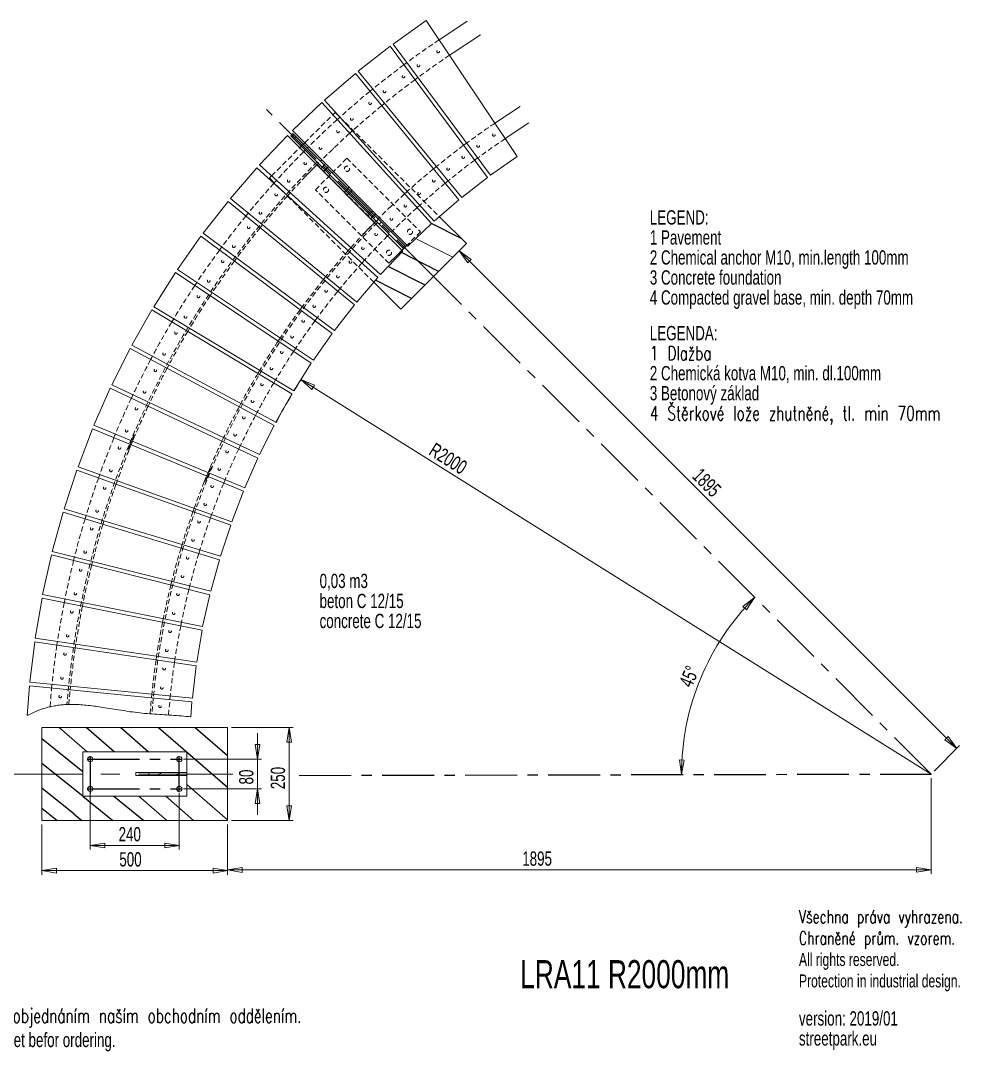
# Model space of a CAD drawing. Header units: millimetres. Extents: x -66 to 385, y 8 to 269.
# Drawn here: x 154.5 to 384.8, y 8.3 to 260.7 of the extents above; entities that cross this region are included whole.
import ezdxf

# ---------------------------------------------------------------- set-up
doc = ezdxf.new("R2010")
doc.units = ezdxf.units.MM
doc.header["$PDSIZE"] = -1
doc.linetypes.add('CENTERX2', pattern=[20.32, 12.7, -2.54, 2.54, -2.54])
doc.linetypes.add('HIDDEN', pattern=[1.905, 1.27, -0.635])
doc.layers.add('HLADINA0', color=7, linetype='Continuous', lineweight=15)
doc.layers.add('HLADINA2', color=7, linetype='Continuous')
doc.styles.add('SLDTEXTSTYLE0', font='TXT', dxfattribs={"width": 0.7})
doc.styles.add('SLDTEXTSTYLE1', font='TXT', dxfattribs={"width": 0.7, "bigfont": 'bigfont'})
doc.dimstyles.new('SLDDIMSTYLE4', dxfattribs={"dimtxt": 3.5, "dimasz": 3.556, "dimexe": 0, "dimexo": 0.0625, "dimgap": 0.875, "dimtad": 1, "dimlfac": 11, "dimrnd": 1e-09, "dimzin": 12, "dimdsep": 46, "dimtxsty": 'SLDTEXTSTYLE0', "dimblk1": 'CLOSED', "dimblk2": 'CLOSED', "dimsah": 1, "dimcen": 0.09, "dimadec": 0, "dimazin": 3, "dimtfac": 1, "dimtofl": 0, "dimtmove": 0, "dimatfit": 3, "dimldrblk": 'CLOSED', "dimfxl": 0, "dimfrac": 2, "dimtolj": 1, "dimtzin": 12, "dimarcsym": 0})
doc.dimstyles.new('SLDDIMSTYLE5', dxfattribs={"dimtxt": 3.5, "dimasz": 3.556, "dimexe": 0, "dimexo": 0.0625, "dimgap": 0.875, "dimtad": 1, "dimdec": 4, "dimlfac": 11, "dimzin": 12, "dimdsep": 46, "dimtxsty": 'SLDTEXTSTYLE0', "dimblk1": 'CLOSED', "dimblk2": 'CLOSED', "dimsah": 1, "dimcen": 0.09, "dimadec": 0, "dimazin": 3, "dimtfac": 1, "dimtdec": 0, "dimtofl": 0, "dimtmove": 0, "dimatfit": 3, "dimldrblk": 'CLOSED', "dimfxl": 0, "dimfrac": 2, "dimtolj": 1, "dimtzin": 12, "dimarcsym": 0})
doc.dimstyles.new('SLDDIMSTYLE6', dxfattribs={"dimtxt": 3.5, "dimasz": 3.556, "dimexe": 0, "dimexo": 0.0625, "dimgap": 0.875, "dimtad": 1, "dimdec": 0, "dimlfac": 11, "dimrnd": 1e-09, "dimzin": 12, "dimdsep": 46, "dimtxsty": 'SLDTEXTSTYLE0', "dimblk1": 'CLOSED', "dimblk2": 'CLOSED', "dimsah": 1, "dimcen": 0, "dimadec": 0, "dimazin": 3, "dimtfac": 1, "dimtofl": 0, "dimtmove": 0, "dimatfit": 3, "dimldrblk": 'CLOSED', "dimfxl": 0, "dimfrac": 2, "dimtolj": 1, "dimtzin": 12, "dimarcsym": 0})
doc.dimstyles.new('SLDDIMSTYLE7', dxfattribs={"dimtxt": 3.5, "dimasz": 3.556, "dimexe": 0, "dimexo": 0.0625, "dimgap": 0.875, "dimtad": 1, "dimlfac": 11, "dimrnd": 1e-09, "dimzin": 12, "dimdsep": 46, "dimtxsty": 'SLDTEXTSTYLE0', "dimblk1": 'CLOSED', "dimblk2": 'CLOSED', "dimsah": 1, "dimcen": 0.09, "dimadec": 0, "dimazin": 3, "dimtfac": 1, "dimtmove": 0, "dimatfit": 0, "dimldrblk": 'CLOSED', "dimfxl": 0, "dimfrac": 2, "dimtolj": 1, "dimtzin": 12, "dimarcsym": 0})

# ---------------------------------------------------------------- blocks, each defined once
blk = doc.blocks.new('SW_NOTE_0')
at = {"layer": 'HLADINA0', "color": 0, "char_height": 3.5, "attachment_point": 1}
for s, insert, style in [('LEGENDA:', (0, 4.51), 'SLDTEXTSTYLE0'), ('1 Dlažba', (0, -0.39), 'SLDTEXTSTYLE1'), ('2 Chemická kotva M10, min. dl.100mm', (0, -5.29), 'SLDTEXTSTYLE0'), ('3 Betonový základ', (0, -10.19), 'SLDTEXTSTYLE0'), ('4 Štěrkové lože zhutněné, tl. min 70mm', (0, -15.09), 'SLDTEXTSTYLE1')]:
    blk.add_mtext(s, dxfattribs=dict(at, insert=insert, style=style))
blk = doc.blocks.new('SW_NOTE_1')
at = {"layer": 'HLADINA0', "color": 0, "char_height": 3.5, "attachment_point": 1, "style": 'SLDTEXTSTYLE0'}
for s, insert in [('LEGEND:', (0, 4.51)), ('1 Pavement', (0, -0.39)), ('2 Chemical anchor M10, min.length 100mm', (0, -5.29)), ('3 Concrete foundation', (0, -10.19)), ('4 Compacted gravel base, min. depth 70mm', (0, -15.09))]:
    blk.add_mtext(s, dxfattribs=dict(at, insert=insert))
blk = doc.blocks.new('SW_NOTE_2')
at = {"layer": 'HLADINA0', "color": 0, "char_height": 3.5, "attachment_point": 1, "style": 'SLDTEXTSTYLE0'}
for s, insert in [('version: 2019/01', (0, 4.51)), ('streetpark.eu', (0, -0.39))]:
    blk.add_mtext(s, dxfattribs=dict(at, insert=insert))
blk = doc.blocks.new('SW_NOTE_3')
at = {"layer": 'HLADINA0', "color": 0, "char_height": 3.175, "attachment_point": 1}
for s, insert, style in [('Všechna práva vyhrazena.', (0, 4.09), 'SLDTEXTSTYLE1'), ('Chraněné prům. vzorem.', (0, -1.14), 'SLDTEXTSTYLE1'), ('All rights reserved.', (0, -6.37), 'SLDTEXTSTYLE0'), ('Protection in industrial design.', (0, -11.61), 'SLDTEXTSTYLE0')]:
    blk.add_mtext(s, dxfattribs=dict(at, insert=insert, style=style))
blk = doc.blocks.new('SW_NOTE_4')
at = {"layer": 'HLADINA0', "color": 0, "char_height": 3.5, "attachment_point": 1, "style": 'SLDTEXTSTYLE0'}
for s, insert in [('0,03 m3', (0, 4.51)), ('beton C 12/15', (0, -0.39)), ('concrete C 12/15', (0, -5.29))]:
    blk.add_mtext(s, dxfattribs=dict(at, insert=insert))
blk = doc.blocks.new('_CLOSED')
at = {"color": 0, "linetype": 'ByBlock', "lineweight": -2}
for p, q in [((-1, 0.166667), (0, 0)), ((-1, 0.166667), (-1, -0.166667)), ((0, 0), (-1, -0.166667)), ((0, 0), (-1, 0))]:
    blk.add_line(p, q, dxfattribs=at)
blk = doc.blocks.new('_D_8')
at = {"layer": 'HLADINA0'}
for p, q in [((377.43, 75.25), (377.43, 51.79)), ((205.16, 63.88), (205.16, 51.77)), ((377.43, 52.79), (205.16, 52.77))]:
    blk.add_line(p, q, dxfattribs=at)
at = {"layer": 'HLADINA0', "xscale": 3.556, "yscale": 3.556}
for p, rotation in [((205.16, 52.77), 180.0060158201329), ((377.43, 52.79), 0.006015820132886722)]:
    blk.add_blockref('_CLOSED', p, dxfattribs=dict(at, rotation=rotation))
at = {"layer": 'HLADINA0', "insert": (277.31, 57.29), "char_height": 3.5, "attachment_point": 1, "rotation": 0.006, "style": 'SLDTEXTSTYLE0'}
blk.add_mtext('1895', dxfattribs=at)
blk = doc.blocks.new('_D_9')
at = {"layer": 'HLADINA0'}
for p, q in [((383.69, 82.51), (261.87, 204.32)), ((378.14, 76.95), (384.4, 83.22))]:
    blk.add_line(p, q, dxfattribs=at)
at = {"layer": 'HLADINA0', "xscale": 3.556, "yscale": 3.556}
for p, rotation in [((261.87, 204.32), 135.0008121480237), ((383.69, 82.51), 315.0008121480237)]:
    blk.add_blockref('_CLOSED', p, dxfattribs=dict(at, rotation=rotation))
at = {"layer": 'HLADINA0', "insert": (321.17, 151.41), "char_height": 3.5, "attachment_point": 1, "rotation": 315.0008, "style": 'SLDTEXTSTYLE0'}
blk.add_mtext('1895', dxfattribs=at)
blk = doc.blocks.new('_D_10')
at = {"layer": 'HLADINA0'}
blk.add_arc((377.43, 76.25), 61.11, 135.0008, 180.1225, dxfattribs=at)
at = {"layer": 'HLADINA0', "xscale": 3.556, "yscale": 3.556}
for p, rotation in [((334.21, 119.46), 46.66587874928722), ((316.31, 76.11), 268.4574775650707)]:
    blk.add_blockref('_CLOSED', p, dxfattribs=dict(at, rotation=rotation))
at = {"layer": 'HLADINA0', "insert": (315.6, 98.55), "char_height": 3.5, "attachment_point": 1, "rotation": 66.9531, "style": 'SLDTEXTSTYLE0'}
blk.add_mtext('45°', dxfattribs=at)
blk = doc.blocks.new('_D_11')
at = {"layer": 'HLADINA0'}
blk.add_line((223.12, 172.8), (377.43, 76.25), dxfattribs=at)
blk.add_arc((377.43, 76.25), 182.02, 147.6509, 148.9432, dxfattribs=at)
at = {"layer": 'HLADINA0', "xscale": 3.556, "yscale": 3.556, "rotation": 147.9657029722712}
blk.add_blockref('_CLOSED', (223.12, 172.8), dxfattribs=at)
at = {"layer": 'HLADINA0', "insert": (256.02, 157.53), "char_height": 3.5, "attachment_point": 1, "rotation": 327.9657, "style": 'SLDTEXTSTYLE0'}
blk.add_mtext('R2000', dxfattribs=at)
blk = doc.blocks.new('_D_12')
at = {"layer": 'HLADINA0'}
for p, q in [((159.7, 63.88), (159.7, 51.59)), ((205.16, 63.88), (205.16, 51.6)), ((205.16, 52.6), (159.7, 52.59))]:
    blk.add_line(p, q, dxfattribs=at)
at = {"layer": 'HLADINA0', "xscale": 3.556, "yscale": 3.556}
for p, rotation in [((159.7, 52.59, 130.99), 180.0060158201329), ((205.16, 52.6, 130.99), 0.006015820132912167)]:
    blk.add_blockref('_CLOSED', p, dxfattribs=dict(at, rotation=rotation))
at = {"layer": 'HLADINA0', "insert": (178.66, 57.11), "char_height": 3.5, "attachment_point": 1, "rotation": 0.006, "style": 'SLDTEXTSTYLE0'}
blk.add_mtext('500', dxfattribs=at)
blk = doc.blocks.new('_D_13')
at = {"layer": 'HLADINA0'}
for p, q in [((212.5, 79.88), (212.5, 86.23)), ((194.34, 79.88), (213.5, 79.88)), ((212.5, 79.88), (212.5, 72.61)), ((194.34, 72.61), (213.5, 72.61)), ((212.5, 72.61), (212.5, 66.26))]:
    blk.add_line(p, q, dxfattribs=at)
at = {"layer": 'HLADINA0', "xscale": 3.556, "yscale": 3.556}
for p, rotation in [((212.5, 79.88, 130.99), 270.0060158201329), ((212.5, 72.61, 130.99), 90.00601582013293)]:
    blk.add_blockref('_CLOSED', p, dxfattribs=dict(at, rotation=rotation))
at = {"layer": 'HLADINA0', "insert": (207.98, 73.69), "char_height": 3.5, "attachment_point": 1, "rotation": 90.006, "style": 'SLDTEXTSTYLE0'}
blk.add_mtext('80', dxfattribs=at)
blk = doc.blocks.new('_D_14')
at = {"layer": 'HLADINA0'}
for p, q in [((206.15, 87.61), (221.24, 87.61)), ((220.24, 87.61), (220.24, 64.88)), ((206.16, 64.88), (221.24, 64.88))]:
    blk.add_line(p, q, dxfattribs=at)
at = {"layer": 'HLADINA0', "xscale": 3.556, "yscale": 3.556}
for p, rotation in [((220.24, 87.61, 130.99), 90.00601582013286), ((220.24, 64.88, 130.99), 270.0060158201328)]:
    blk.add_blockref('_CLOSED', p, dxfattribs=dict(at, rotation=rotation))
at = {"layer": 'HLADINA0', "insert": (215.73, 72.53), "char_height": 3.5, "attachment_point": 1, "rotation": 90.006, "style": 'SLDTEXTSTYLE0'}
blk.add_mtext('250', dxfattribs=at)
blk = doc.blocks.new('_D_15')
at = {"layer": 'HLADINA0'}
for p, q in [((171.52, 71.61), (171.52, 57.76)), ((193.34, 71.61), (193.34, 57.76)), ((171.52, 58.76), (193.34, 58.76))]:
    blk.add_line(p, q, dxfattribs=at)
at = {"layer": 'HLADINA0', "xscale": 3.556, "yscale": 3.556}
for p, rotation in [((171.52, 58.76, 130.99), 180.0060158201329), ((193.34, 58.76, 130.99), 0.006015820132835834)]:
    blk.add_blockref('_CLOSED', p, dxfattribs=dict(at, rotation=rotation))
at = {"layer": 'HLADINA0', "insert": (178.48, 63.27), "char_height": 3.5, "attachment_point": 1, "rotation": 0.006, "style": 'SLDTEXTSTYLE0'}
blk.add_mtext('240', dxfattribs=at)

msp = doc.modelspace()

# ---------------------------------------------------------------- hatches: boundary and pattern name
at = {"linetype": 'Continuous', "lineweight": 0}
h = msp.add_hatch(dxfattribs=at)
h.set_pattern_fill('ANSI31', style=0)
h.paths.add_polyline_path([(185.8701906, 75.881244), (195.1555824, 75.8822189), (195.155506, 76.6094917), (185.8701143, 76.6085167)], flags=0)

# ---------------------------------------------------------------- linework, layer by layer
at = {"color": 7, "linetype": 'Continuous', "lineweight": 15}
for p, q in [((245.7070434, 254.9552931), (253.8208663, 260.688595)), ((253.8208663, 260.688595), (276.0443335, 227.4298492)), ((269.5354749, 222.8273233), (245.7070434, 254.9552931)), ((257.1617963, 256.1044097), (256.9698691, 255.975925)), ((237.154308, 248.2901847), (244.9776443, 254.412685)), ((244.9776443, 254.412685), (268.8062502, 222.2844795)), ((260.440164, 252.8262259), (259.495245, 252.1965501)), ((228.92065, 241.2346691), (236.4515792, 247.713454)), ((236.4515792, 247.713454), (261.8277608, 216.7933831)), ((262.5304886, 217.3701149), (237.154308, 248.2901847)), ((251.7773639, 246.7706567), (251.0466545, 246.229815)), ((221.0403138, 233.7855124), (228.2461855, 240.6251242)), ((228.2461855, 240.6251242), (255.1089693, 210.9874541)), ((255.7836278, 211.596785), (228.92065, 241.2346691)), ((230.9317913, 237.6620982), (231.5045574, 238.2348797)), ((230.9318038, 237.6620858), (231.5045689, 238.2348682)), ((230.931844, 237.6620417), (231.504612, 238.2348251)), ((231.5045689, 238.2348682), (231.5045574, 238.2348797)), ((231.5045689, 238.2348682), (231.504612, 238.2348251)), ((231.504612, 238.2348251), (232.6798606, 237.059609)), ((270.6255725, 235.579814), (270.6068957, 235.5672983)), ((212.9633287, 225.3555877), (219.8020805, 232.5622757)), ((219.8020805, 232.5622757), (248.089556, 204.2807397)), ((220.6410434, 232.5134517), (221.1552953, 233.0277189)), ((220.6410511, 232.5134441), (220.6410434, 232.5134517)), ((220.6410511, 232.5134441), (221.155303, 233.0277112)), ((220.898185, 232.2563175), (221.4124368, 232.7705846)), ((248.0257583, 205.1295132), (220.898185, 232.2563175)), ((249.3252204, 205.5014075), (221.0403138, 233.7855124)), ((221.155303, 233.0277112), (221.1552953, 233.0277189)), ((248.5400101, 205.6437804), (221.4124368, 232.7705846)), ((273.9033713, 232.3021992), (273.1322717, 231.7879195)), ((222.8174561, 229.5475332), (223.2122407, 229.9423274)), ((222.8174686, 229.5475207), (223.2122522, 229.9423159)), ((222.8175107, 229.5474786), (223.2122953, 229.9422728)), ((223.7264925, 230.4565945), (224.0479, 230.7780115)), ((223.726504, 230.456583), (224.0479124, 230.777999)), ((223.7265471, 230.4565399), (224.0479546, 230.7779569)), ((225.0131368, 229.812802), (224.690851, 229.4922633)), ((263.691642, 230.7065885), (262.9608769, 230.1658214)), ((223.7831102, 228.5820819), (224.1766337, 228.9779617)), ((276.0443335, 227.4298492), (269.5354749, 222.8273233)), ((205.8759755, 217.1493487), (212.3538633, 224.6810514)), ((212.3538633, 224.6810514), (241.9949473, 197.8216067)), ((242.604202, 198.4963346), (212.9633287, 225.3555877)), ((226.997597, 225.36827), (227.3908056, 225.763881)), ((228.2273278, 226.598702), (227.9050229, 226.2781826)), ((256.2906209, 224.9731956), (255.5871124, 224.3974151)), ((215.4341762, 222.1640425), (215.9339028, 222.6637844)), ((215.4341877, 222.164031), (215.4341762, 222.1640425)), ((215.4341877, 222.164031), (215.9339157, 222.6637724)), ((215.4341877, 222.164031), (215.4342308, 222.1639879)), ((215.4342308, 222.1639879), (215.9339603, 222.6637327)), ((216.6095144, 220.9887379), (215.4342308, 222.1639879)), ((268.8062502, 222.2844795), (262.5304886, 217.3701149)), ((259.1742987, 221.4595259), (258.4707691, 220.8837702)), ((236.7990704, 191.776854), (205.8759755, 217.1493487)), ((199.1777627, 208.6224876), (205.2993281, 216.4465519)), ((205.2993281, 216.4465519), (236.2224229, 191.0740572)), ((252.2303113, 215.5171545), (251.5557108, 214.907759)), ((261.8277608, 216.7933831), (255.7836278, 211.596785)), ((257.0524625, 212.6876987), (263.6462843, 206.0940627)), ((255.1089693, 210.9874541), (249.3252204, 205.5014075)), ((192.9029045, 199.7785165), (198.6352398, 207.8930224)), ((198.6352398, 207.8930224), (230.7660488, 184.0684185)), ((231.3088064, 184.7977104), (199.1777627, 208.6224876)), ((244.3558537, 208.0136581), (244.7473383, 208.4078402)), ((245.5839794, 209.2425425), (245.2615558, 208.9221419)), ((263.6462843, 206.0940627), (247.5759017, 190.023228)), ((248.2828002, 204.8724785), (247.8902954, 204.4799584)), ((248.0257583, 205.1295132), (248.5400101, 205.6437804)), ((248.2828884, 204.8723905), (248.797144, 205.3866537)), ((249.1184604, 205.7081617), (248.797052, 205.3867457)), ((238.0854401, 201.3642294), (238.6944534, 202.0391757)), ((248.089556, 204.2807397), (242.604202, 198.4963346)), ((226.1642969, 177.559016), (192.9029045, 199.7785165)), ((187.0853673, 190.6276502), (192.3867607, 199.0300363)), ((192.3867607, 199.0300363), (225.6481532, 176.8105358)), ((228.633494, 197.3007962), (229.2088875, 198.0046227)), ((241.9949473, 197.8216067), (236.7990704, 191.776854)), ((232.1475114, 194.4175351), (232.7228753, 195.1213855)), ((247.5759017, 190.023228), (240.9698799, 196.6290631)), ((181.7351544, 181.1964193), (186.6192097, 189.8471729)), ((186.6192097, 189.8471729), (220.9307656, 169.286513)), ((221.396678, 170.0671397), (187.0853673, 190.6276502)), ((222.9047784, 189.8974561), (223.4451451, 190.628518)), ((236.2224229, 191.0740572), (231.3088064, 184.7977104)), ((226.5560346, 187.1900939), (227.0963744, 187.921175)), ((230.7660488, 184.0684185), (226.1642969, 177.559016)), ((176.829152, 171.5266391), (181.3066953, 180.3946272)), ((181.3066953, 180.3946272), (216.5855424, 161.542453)), ((217.0139996, 162.344247), (181.7351544, 181.1964193)), ((225.6481532, 176.8105358), (221.396678, 170.0671397)), ((212.5654649, 174.2992887), (213.0320228, 175.0795264)), ((216.4644966, 171.9628551), (216.9310412, 172.7431025)), ((172.4002405, 161.6284421), (176.4393684, 170.7053522)), ((176.4393684, 170.7053522), (212.6007456, 153.6069409)), ((212.9907879, 154.4281071), (176.829152, 171.5266391)), ((220.9307656, 169.286513), (217.0139996, 162.344247)), ((185.7155602, 166.3192293), (186.103909, 167.1412001)), ((207.9791444, 166.1415056), (208.4070959, 166.9435678)), ((211.988122, 163.9992043), (212.416062, 164.8012703)), ((209.3573349, 146.3248582), (172.4002405, 161.6284421)), ((216.5855424, 161.542453), (212.9907879, 154.4281071)), ((168.5678486, 151.4819657), (172.1281577, 160.7571576)), ((172.1281577, 160.7571576), (209.0852502, 145.4535756)), ((181.5483596, 156.8563384), (181.8961324, 157.6962791)), ((206.2310388, 138.0103233), (168.5678486, 151.4819657)), ((212.6007456, 153.6069409), (209.3573349, 146.3248582)), ((165.1603832, 141.1881804), (168.2629143, 150.6255475)), ((168.2629143, 150.6255475), (205.9263707, 137.1538074)), ((209.0852502, 145.4535756), (206.2310388, 138.0103233)), ((162.2351275, 130.7470918), (164.8965784, 140.3182043)), ((164.8965784, 140.3182043), (203.1754267, 128.7108319)), ((203.4392315, 129.580808), (165.1603832, 141.1881804)), ((200.9581155, 138.9308871), (201.2644963, 139.7867938)), ((205.9263707, 137.1538074), (203.4392315, 129.580808)), ((193.7601464, 131.565848), (194.0243919, 132.43569)), ((159.8223584, 120.1750453), (162.0130596, 129.8655407)), ((162.0130596, 129.8655407), (200.8153411, 120.1504085)), ((201.0376849, 121.0318831), (162.2351275, 130.7470918)), ((198.1100231, 130.2468279), (198.3742761, 131.1166622)), ((203.1754267, 128.7108319), (201.0376849, 121.0318831)), ((191.2795784, 122.5379279), (191.50106, 123.4196208)), ((158.0655092, 109.4714163), (159.7479079, 119.2629683)), ((159.7479079, 119.2629683), (198.9804628, 111.4634105)), ((199.0549133, 112.3754874), (159.8223584, 120.1750453)), ((200.8153411, 120.1504085), (199.0549133, 112.3754874)), ((169.6262671, 117.2991129), (169.8043759, 118.1905839)), ((193.7006083, 112.5130547), (193.878832, 113.4045027)), ((198.9804628, 111.4634105), (197.6332043, 103.606349)), ((156.7317338, 98.7106554), (157.9335167, 108.5719604)), ((157.9335167, 108.5719604), (197.5014839, 102.706851)), ((197.6332043, 103.606349), (158.0655092, 109.4714163)), ((167.8689198, 107.0992461), (168.0032686, 107.9983533)), ((187.6527654, 104.1667067), (187.7872292, 105.0658062)), ((192.1490947, 103.5002232), (192.2835814, 104.3993151)), ((197.5014839, 102.706851), (196.5395472, 94.794148)), ((196.5395472, 94.794148), (156.7317338, 98.7106554)), ((156.0987725, 90.5541903), (156.6427235, 97.805935)), ((156.6427235, 97.805935), (196.4505407, 93.8894237)), ((166.6118555, 96.8251165), (166.7021226, 97.7297143)), ((186.5157622, 94.8668628), (186.6061634, 95.7714491)), ((191.0393758, 94.4218074), (191.1298153, 95.326386)), ((196.4505407, 93.8894237), (196.1768314, 90.2548634)), ((159.7020368, 64.8784988), (159.6996459, 87.6057654)), ((159.6996613, 87.6057654), (159.6996459, 87.6057654)), ((159.7020521, 64.8784988), (159.6996613, 87.6057654)), ((159.6996613, 87.6057654), (159.6997226, 87.6057654)), ((159.6997226, 87.6057654), (205.1542634, 87.6105395)), ((159.7021134, 64.8784988), (159.6997226, 87.6057654)), ((205.1542634, 87.6105395), (205.1566543, 64.8832729)), ((169.7003421, 81.6977275), (195.1548853, 81.7004019)), ((169.7014916, 70.7886364), (169.7003421, 81.6977275)), ((195.1548853, 81.7004019), (195.1554217, 76.6094917)), ((185.8701108, 76.6085185), (182.6977942, 76.608189)), ((182.6978784, 75.8809106), (182.6977942, 76.608189)), ((185.8701874, 75.8812478), (182.6978784, 75.8809106)), ((185.8701108, 76.6085185), (195.155506, 76.609484)), ((185.8701874, 75.8812478), (185.8701108, 76.6085185)), ((185.8701874, 75.8812478), (195.1555826, 75.8822134)), ((195.1554983, 75.882221), (195.1560347, 70.7913108)), ((195.1555826, 75.8822134), (195.155506, 76.609484)), ((195.1560347, 70.7913108), (169.7014916, 70.7886364)), ((159.7020521, 64.8784988), (159.7020368, 64.8784988)), ((159.7020521, 64.8784988), (159.7021134, 64.8784988)), ((205.1566543, 64.8832729), (159.7021134, 64.8784988))]:
    msp.add_line(p, q, dxfattribs=at)
at = {"color": 7, "linetype": 'HIDDEN', "lineweight": 0}
for p, q in [((224.0479, 230.7780115), (230.9317913, 237.6620982)), ((224.0479124, 230.777999), (230.9318038, 237.6620858)), ((224.0479546, 230.7779569), (230.931844, 237.6620417)), ((232.6798606, 237.059609), (257.0524625, 212.6876987)), ((221.3318104, 231.8227043), (221.8460623, 232.3369716)), ((223.2122407, 229.9423274), (223.7264925, 230.4565945)), ((223.2122522, 229.9423159), (223.726504, 230.456583)), ((223.2122953, 229.9422728), (223.7265471, 230.4565399)), ((215.9339028, 222.6637844), (222.8174561, 229.5475332)), ((215.9339157, 222.6637724), (222.8174686, 229.5475207)), ((215.9339603, 222.6637327), (222.8175107, 229.5474786)), ((231.1191235, 229.4923253), (231.1591098, 229.45234)), ((224.1767183, 222.5497248), (227.390796, 225.7638905)), ((226.6836967, 219.2714389), (234.3974797, 226.9854404)), ((226.6836986, 219.271437), (234.3974816, 226.9854385)), ((227.3908056, 225.763881), (227.0688373, 226.0847365)), ((241.2117237, 211.3005395), (227.0693876, 225.4424745)), ((228.322904, 224.831809), (228.0014956, 224.5103929)), ((228.8371558, 225.3460761), (228.322904, 224.831809)), ((229.1585642, 225.6674921), (228.8371558, 225.3460761)), ((229.0300213, 224.1247117), (229.5442731, 224.6389789)), ((229.5442731, 224.6389789), (229.8656814, 224.9603948)), ((234.3974797, 226.9854404), (234.3974816, 226.9854385)), ((234.3974816, 226.9854385), (252.3968187, 208.986612)), ((234.8474893, 224.8641243), (234.8474874, 224.8641263)), ((224.2167392, 222.5097049), (224.1767183, 222.5497248)), ((228.7086129, 223.8032957), (229.0300213, 224.1247117)), ((233.9475465, 223.9641586), (233.9475485, 223.9641567)), ((240.9698799, 196.6290631), (216.6095144, 220.9887379)), ((229.7049672, 219.7214567), (229.7049653, 219.7214586)), ((234.6226572, 219.5607387), (234.1084054, 219.0464716)), ((234.9440656, 219.8821548), (234.6226572, 219.5607387)), ((226.6836967, 219.2714389), (226.6836986, 219.271437)), ((244.6830376, 201.2726086), (226.6836986, 219.271437)), ((228.8050246, 218.821491), (228.8050265, 218.8214891)), ((234.1084054, 219.0464716), (233.786997, 218.7250556)), ((234.4941143, 218.0179584), (234.8155226, 218.3393744)), ((234.8155226, 218.3393744), (235.3297745, 218.8536415)), ((235.3297745, 218.8536415), (235.6511808, 219.1750594)), ((245.2614597, 215.3503905), (242.0473838, 212.1362226)), ((239.473802, 213.681227), (239.9880538, 214.1954941)), ((239.8939067, 213.2611343), (239.5724984, 212.9397183)), ((240.4081585, 213.7754014), (239.8939067, 213.2611343)), ((240.2796137, 212.2326229), (240.6010221, 212.554039)), ((240.7295669, 214.0968175), (240.4081585, 213.7754014)), ((240.6010221, 212.554039), (241.1152739, 213.0683061)), ((241.1152739, 213.0683061), (241.4366822, 213.3897221)), ((241.6016293, 211.5534602), (242.1158811, 212.0677273)), ((241.533132, 211.6219554), (238.3190562, 208.4077877)), ((241.8551884, 211.3011269), (241.5331626, 211.6219248)), ((242.2881728, 210.866936), (242.8024246, 211.3812031)), ((242.2923952, 210.8627137), (242.8066509, 211.376977)), ((252.3968187, 208.986612), (244.6830337, 201.2726124)), ((252.3968187, 208.986612), (249.1184604, 205.7081617)), ((250.2754926, 209.4365578), (250.2754888, 209.4365616)), ((247.8902954, 204.4799584), (244.6830376, 201.2726086)), ((247.5758481, 190.0232816), (263.6462307, 206.0941164)), ((247.5758596, 190.0232701), (263.6462422, 206.0941049)), ((248.797052, 205.3867457), (248.2828002, 204.8724785)), ((245.1329707, 204.2938904), (245.1329669, 204.2938942)), ((244.6830337, 201.2726124), (244.6830376, 201.2726086)), ((182.2543806, 159.2503713), (182.5063574, 159.1460004)), ((180.7236971, 155.5548303), (180.9756778, 155.4504632)), ((200.3745771, 150.0445322), (200.9849669, 151.4922189)), ((200.9849669, 151.4922189), (201.2369514, 151.387848)), ((199.4542853, 147.796676), (200.0268043, 149.2045914)), ((199.4542853, 147.796676), (199.706266, 147.6923089)), ((205.1565777, 64.8832729), (205.1541868, 87.6105395)), ((205.156593, 64.8832729), (205.1542098, 87.6105472)), ((195.1548853, 81.7004019), (195.1560347, 70.7913108)), ((193.3368388, 80.5183897), (193.3368312, 80.5183973)), ((193.3369614, 79.2456621), (193.3369691, 79.2456698)), ((195.1554983, 75.882221), (195.1554217, 76.6094917)), ((171.5195457, 71.970641), (171.5195533, 71.9706486))]:
    msp.add_line(p, q, dxfattribs=at)
at = {"color": 7, "linetype": 'Continuous', "lineweight": 15, "flags": 128}
for points in [[(249.0695745, 250.4215777), (248.5684964, 250.0511969), (248.3388765, 249.8807206)], [(240.7187857, 243.9469826), (240.2793243, 243.5877765), (240.0153653, 243.3710948)], [(243.6024578, 240.4333187), (243.5130911, 240.3604391), (242.8990221, 239.85745)], [(232.6936033, 237.0719763), (232.3138439, 236.7294019), (232.0191388, 236.4624294)], [(220.898185, 232.2563175), (220.84802, 232.3064811), (220.7997842, 232.3547156), (220.7553291, 232.3991693), (220.7163638, 232.4381335), (220.6843863, 232.47011), (220.6606248, 232.493871), (220.6459919, 232.5085034), (220.6410511, 232.5134441)], [(221.4124368, 232.7705846), (221.3622727, 232.8207472), (221.314036, 232.8689827), (221.2695809, 232.9134364), (221.2306166, 232.9523997), (221.1986382, 232.9843772), (221.1748766, 233.0081381), (221.1602447, 233.0227695), (221.155303, 233.0277112)], [(235.7462095, 233.7040388), (235.5342501, 233.5130571), (235.0717278, 233.094513)], [(266.3994333, 227.0556618), (265.8217265, 226.6286338), (265.6686549, 226.514912)], [(216.5282529, 220.8984033), (216.9093298, 221.3211597), (217.1374592, 221.5731748)], [(219.896561, 217.8461908), (220.2146198, 218.1992353), (220.5057391, 218.5209877)], [(249.1776965, 218.8850987), (248.9720841, 218.6999619), (248.5031223, 218.2756758)], [(209.6578199, 212.8703957), (210.0241459, 213.319), (210.2333562, 213.5741044)], [(213.1718325, 209.9871374), (213.4193926, 210.2906072), (213.7473439, 210.6908672)], [(203.1880171, 204.5171959), (203.537472, 204.9905318), (203.7285122, 205.2481601)], [(234.7171243, 204.4164496), (234.9215782, 204.6437317), (235.3261735, 205.0913629)], [(248.2828884, 204.8723905), (248.2779494, 204.8773292), (248.2633166, 204.8919616), (248.2395569, 204.9157206), (248.2075786, 204.9476981), (248.1686113, 204.9866642), (248.1241573, 205.031117), (248.0759214, 205.0793515), (248.0257583, 205.1295132)], [(248.797144, 205.3866537), (248.7922012, 205.3915963), (248.7775685, 205.4062288), (248.7538088, 205.4299878), (248.7218303, 205.4619652), (248.6828632, 205.5009314), (248.638409, 205.5453842), (248.5901733, 205.5936187), (248.5400101, 205.6437804)], [(206.8392657, 201.8098375), (207.021591, 202.0571609), (207.3797396, 202.540819)], [(197.1341013, 195.8586852), (197.4647471, 196.3555813), (197.6382715, 196.6151656)], [(200.9137943, 193.3337499), (201.0367175, 193.5188474), (201.4179453, 194.0902418)], [(191.5106983, 186.9160263), (191.8204354, 187.4347046), (191.9773405, 187.6962105)], [(195.4097281, 184.5795947), (195.4792723, 184.6963549), (195.876355, 185.3597865)], [(217.5444522, 182.2240265), (217.8311561, 182.6552941), (218.0485131, 182.9805777)], [(221.3241471, 179.6990892), (221.5301819, 180.0093111), (221.8281889, 180.455652)], [(186.3306858, 177.7099247), (186.6179645, 178.249138), (186.7586966, 178.5119581)], [(190.3396596, 175.5676272), (190.3627273, 175.6110672), (190.7676589, 176.3696645)], [(181.6063038, 168.2622373), (181.8697235, 168.8207501), (181.9946564, 169.0842043)], [(177.3487154, 158.5953729), (177.5870137, 159.1719801), (177.6964901, 159.4353117)], [(181.2963808, 156.9606806), (181.4803269, 157.4062092), (181.6441536, 157.8006213)], [(203.7963073, 157.7699997), (204.1048222, 158.4238735), (204.1846253, 158.5919782)], [(207.9055675, 155.8269878), (208.2638272, 156.5857192), (208.2938818, 156.6489778)], [(173.5666603, 148.7284623), (173.7800325, 149.3258039), (173.8730123, 149.5843824)], [(200.0268043, 149.2045914), (200.082553, 149.3399978), (200.3745771, 150.0445322)], [(200.2787849, 149.1002473), (200.4619628, 149.5440766), (200.6265539, 149.9401919)], [(177.8465769, 147.197593), (178.1194663, 147.9605812), (178.1529271, 148.0535074)], [(204.2264503, 147.465555), (204.294096, 147.6298396), (204.5742193, 148.3054995)], [(196.6782027, 140.4617603), (196.7464307, 140.6534863), (196.9845758, 141.317667)], [(170.2708227, 138.6885619), (170.4578436, 139.3056569), (170.5350221, 139.5584192)], [(174.6207031, 137.3695456), (174.7558489, 137.8161796), (174.8848987, 138.2393915)], [(167.469065, 128.4994962), (167.6283494, 129.1353925), (167.69047, 129.3812044)], [(171.8784184, 127.3954978), (171.9082009, 127.5150377), (172.099835, 128.2772098)], [(195.688928, 121.4339333), (195.8481588, 122.0695768), (195.9104288, 122.3156224)], [(165.1680578, 118.1854152), (165.2982915, 118.8392201), (165.346155, 119.0768977)], [(189.2424028, 113.3993685), (189.2971554, 113.6756296), (189.4205958, 114.2908165)], [(163.3725905, 107.7657295), (163.4732142, 108.44165), (163.5069164, 108.6648444)], [(162.0882419, 97.2701719), (162.1574624, 97.9674417), (162.178486, 98.1747773)]]:
    msp.add_lwpolyline(points, dxfattribs=at)
at = {"color": 7, "linetype": 'HIDDEN', "lineweight": 0, "flags": 128}
for points in [[(248.5031223, 218.2756758), (247.1278141, 217.0150224), (245.3056416, 215.3062096)], [(238.3632728, 208.3635726), (239.7734784, 209.832232), (241.5331626, 211.6219248)], [(235.3261735, 205.0913629), (236.63014, 206.5150187), (238.3632728, 208.3635726)], [(181.8961324, 157.6962791), (182.4319855, 158.970909), (182.5063574, 159.1460004)], [(180.9756778, 155.4504632), (181.426287, 156.5590652), (181.5483596, 156.8563384)], [(161.6916056, 92.7093733), (161.908501, 95.3398271), (162.0882419, 97.2701719)], [(166.2952522, 93.272869), (166.5268568, 95.9349597), (166.6118555, 96.8251165)], [(186.1767866, 90.9836284), (186.3893063, 93.5213055), (186.5157622, 94.8668628)], [(190.7126228, 90.683857), (190.9174258, 93.124604), (191.0393758, 94.4218074)]]:
    msp.add_lwpolyline(points, dxfattribs=at)
at = {"color": 7, "linetype": 'HIDDEN', "lineweight": 0}
for centre, radius in [((256.7262286, 253.1254786), 0.3181818), ((251.8943827, 249.706271), 0.3181818), ((248.2448449, 246.9957176), 0.3181818), ((243.583639, 243.3475189), 0.3181818), ((240.069996, 240.4638632), 0.3181818), ((235.5826497, 236.6038222), 0.3181818), ((232.2101683, 233.5562703), 0.3181818), ((270.367092, 232.7124422), 0.3181818), ((227.9162363, 229.4810456), 0.3181818), ((266.5170593, 229.9904582), 0.3181818), ((262.8680459, 227.2791976), 0.3181818), ((224.1879416, 225.752578), 0.3181818), ((234.3975169, 224.4141423), 0.6363636), ((234.3975183, 224.4141409), 0.6363636), ((259.1561446, 224.3729144), 0.3181818), ((220.1128387, 221.4585305), 0.3181818), ((229.2549951, 219.2714746), 0.6363636), ((229.2549964, 219.2714733), 0.6363636), ((255.6425016, 221.4892587), 0.3181818), ((217.0653823, 218.0859627), 0.3181818), ((252.0679929, 218.415567), 0.3181818), ((248.6949203, 215.3686673), 0.3181818), ((213.2054685, 213.598507), 0.3181818), ((245.2742263, 212.1235477), 0.3181818), ((210.3219125, 210.0847822), 0.3181818), ((249.8255199, 208.9865767), 0.6363636), ((249.8255213, 208.9865753), 0.6363636), ((241.5459315, 208.3950801), 0.3181818), ((206.6738459, 205.4234729), 0.3181818), ((238.3009089, 204.9742941), 0.3181818), ((244.682998, 203.843909), 0.6363636), ((244.6829994, 203.8439076), 0.6363636), ((203.9633959, 201.7738583), 0.3181818), ((235.2541049, 201.6011351), 0.3181818), ((200.5443253, 196.9419155), 0.3181818), ((232.1805145, 198.0265393), 0.3181818), ((229.2969584, 194.5128146), 0.3181818), ((198.0190596, 193.1624724), 0.3181818), ((226.3907804, 190.8008309), 0.3181818), ((194.8599858, 188.1559206), 0.3181818), ((223.6796233, 187.1517406), 0.3181818), ((192.5290408, 184.2536266), 0.3181818), ((220.9577484, 183.3016308), 0.3181818), ((189.6187533, 179.0993642), 0.3181818), ((218.4298006, 179.5248698), 0.3181818), ((187.4760977, 175.0906008), 0.3181818), ((215.9144924, 175.5367407), 0.3181818), ((213.5843025, 171.6339941), 0.3181818), ((184.8075041, 169.8071548), 0.3181818), ((211.2671393, 167.5284554), 0.3181818), ((182.8579852, 165.7009912), 0.3181818), ((209.1244837, 163.519692), 0.3181818), ((180.4504303, 160.2927579), 0.3181818), ((206.9983192, 159.3120658), 0.3181818), ((178.7110197, 156.0932809), 0.3181818), ((205.0480045, 155.2062786), 0.3181818), ((176.5893763, 150.5666239), 0.3181818), ((203.1295488, 150.8991361), 0.3181818), ((175.0645196, 146.2845665), 0.3181818), ((201.3901382, 146.699659), 0.3181818), ((199.7012063, 142.2974484), 0.3181818), ((173.2156992, 140.6615729), 0.3181818), ((171.896285, 136.3118254), 0.3181818), ((198.1771785, 138.0150945), 0.3181818), ((196.7054898, 133.5363864), 0.3181818), ((170.3097168, 130.6092825), 0.3181818), ((195.3860757, 129.1866389), 0.3181818), ((169.1987302, 126.2016855), 0.3181818), ((194.121632, 124.645067), 0.3181818), ((167.8925297, 120.4276792), 0.3181818), ((193.0097914, 120.2376838), 0.3181818), ((167.0058187, 115.9695518), 0.3181818), ((191.9684801, 115.6390297), 0.3181818), ((191.0817691, 111.1809022), 0.3181818), ((166.0031395, 110.1351759), 0.3181818), ((190.2841183, 106.5337846), 0.3181818), ((165.3429704, 105.6379122), 0.3181818), ((189.62482, 102.0363919), 0.3181818), ((164.6266662, 99.7622759), 0.3181818), ((189.055162, 97.3566287), 0.3181818), ((164.1811978, 95.2387027), 0.3181818), ((188.6096937, 92.8330555), 0.3181818)]:
    msp.add_circle(centre, radius, dxfattribs=at)
at = {"color": 7, "linetype": 'Continuous', "lineweight": 15}
for centre in [(171.5187188, 79.8797372), (193.3369005, 79.882028), (171.5194824, 72.60701), (193.3376641, 72.6093008)]:
    msp.add_circle(centre, 0.6363636, dxfattribs=at)
at = {"color": 7, "linetype": 'HIDDEN', "lineweight": 0}
for centre, radius, start, end in [((377.4278563, 76.2453028), 216.3636364, 123.830548704, 126.388160994), ((377.4278563, 76.2453028), 216.3636364, 126.628899851, 129.186644055), ((377.4278563, 76.2453028), 211.8181818, 123.83225979, 126.384402374), ((377.4278563, 76.2453028), 211.8181818, 126.630307313, 129.182584639), ((377.4278563, 76.2453028), 216.3636364, 129.427382975, 131.985292848), ((377.4278563, 76.2453028), 211.8181818, 129.428489646, 131.980936191), ((377.4278563, 76.2453028), 216.3636364, 132.226031845, 134.78414074), ((377.4278563, 76.2453028), 191.8181818, 123.840751968, 126.365748203), ((377.4278563, 76.2453028), 211.8181818, 132.22684128, 134.779491116), ((377.4278563, 76.2453028), 191.8181818, 126.637292594, 129.162437606), ((377.4278563, 76.2453028), 187.2727273, 123.842934975, 126.360952942), ((377.4279228, 76.2453023), 216.3636364, 135.244930792, 137.802872926), ((377.4278563, 76.2453028), 211.8181818, 133.672801913, 133.746592042), ((377.4279228, 76.2453023), 212.2727273, 135.099180362, 175.403361129), ((377.4279228, 76.2453023), 211.8181818, 135.250057753, 137.802537241), ((377.4278563, 76.2453028), 187.2727273, 126.639088237, 129.157258588), ((377.4279228, 76.2453023), 211.8181818, 136.255032254, 136.328822383), ((377.4278563, 76.2453028), 191.8181818, 129.433982088, 131.959313944), ((377.4279228, 76.2453023), 216.3636364, 138.043612074, 140.601302026), ((377.4278563, 76.2453028), 187.2727273, 129.43539398, 131.953755705), ((377.4279228, 76.2453023), 211.8181818, 138.048442492, 140.600664391), ((377.4278563, 76.2453028), 187.2727273, 132.231891216, 134.750482845), ((377.4279228, 76.2453023), 216.3636364, 140.842041074, 143.399512727), ((377.4279228, 76.2453023), 191.3636364, 135.109436775, 175.593211642), ((377.4279228, 76.2453023), 211.8181818, 140.846569534, 143.398568455), ((377.4279228, 76.2453023), 187.2727273, 135.282044065, 137.800442962), ((377.4279228, 76.2453023), 216.3636364, 143.640251687, 146.197539453), ((377.4279228, 76.2453023), 191.8181818, 138.072416038, 140.597499786), ((377.4279228, 76.2453023), 211.8181818, 143.644473504, 146.196284595), ((377.4279228, 76.2453023), 187.2727273, 138.078578707, 140.59668629), ((377.4279228, 76.2453023), 191.8181818, 140.869044452, 143.393881998), ((377.4279228, 76.2453023), 216.3636364, 146.43827834, 148.99524268), ((377.4279228, 76.2453023), 187.2727273, 140.87482188, 143.392677294), ((377.4279228, 76.2453023), 211.8181818, 146.442189566, 148.993670294), ((377.4279228, 76.2453023), 191.8181818, 143.665426538, 146.190056692), ((377.4279228, 76.2453023), 216.3636364, 149.235981508, 151.792832443), ((377.4279228, 76.2453023), 187.2727273, 143.670812748, 146.188455741), ((377.4279228, 76.2453023), 211.8181818, 149.239575203, 151.790940095), ((377.4279228, 76.2453023), 191.8181818, 146.461601126, 148.98586649), ((377.4279228, 76.2453023), 187.2727273, 146.466591083, 148.983860437), ((377.4279228, 76.2453023), 216.3636364, 152.033571228, 154.590344662), ((377.4279228, 76.2453023), 211.8181818, 152.036844957, 154.588130686), ((377.4279228, 76.2453023), 191.8181818, 149.25741084, 151.781548304), ((377.4279228, 76.2453023), 187.2727273, 149.261995687, 151.779134041), ((377.4279228, 76.2453023), 216.3636364, 154.831083419, 157.387815441), ((377.4279228, 76.2453023), 211.8181818, 154.834035519, 156.959811594), ((377.4279228, 76.2453023), 191.8181818, 152.053092591, 154.577142648), ((377.4279228, 76.2453023), 187.2727273, 152.057269225, 154.574318053), ((377.4279228, 76.2453023), 212.0909091, 156.960507287, 157.385434204), ((377.4279228, 76.2453023), 216.3636364, 157.628554188, 160.186345926), ((377.4279228, 76.2453023), 212.0909091, 157.631022817, 158.041112371), ((377.4279228, 76.2453023), 191.8181818, 154.848686897, 156.903402006), ((377.4279228, 76.2453023), 211.8181818, 158.041808058, 160.183509657), ((377.4279228, 76.2453023), 187.2727273, 154.852453194, 157.369454185), ((377.4279228, 76.2453023), 191.5454545, 157.644431281, 158.099067793), ((377.4279228, 76.2453023), 191.5454545, 156.902551367, 157.372500416), ((377.4279228, 76.2453023), 216.3636364, 160.427084678, 162.984904831), ((377.4279228, 76.2453023), 211.8181818, 160.429414484, 162.981769395), ((377.4279228, 76.2453023), 191.8181818, 158.098217162, 160.169433155), ((377.4279228, 76.2453023), 187.2727273, 157.64758931, 160.165814635), ((377.4279228, 76.2453023), 191.8181818, 160.440977395, 162.966208116), ((377.4279228, 76.2453023), 187.2727273, 160.443949768, 162.962207917), ((377.4279228, 76.2453023), 216.3636364, 163.225643602, 165.783525742), ((377.4279228, 76.2453023), 211.8181818, 163.227674243, 165.780092469), ((377.4279228, 76.2453023), 191.8181818, 163.237752383, 165.763053014), ((377.4279228, 76.2453023), 187.2727273, 163.24034308, 165.758672833), ((377.4279228, 76.2453023), 216.3636364, 166.024264546, 168.582242093), ((377.4279228, 76.2453023), 211.8181818, 166.025997352, 168.578513031), ((377.4279228, 76.2453023), 191.8181818, 166.034597329, 168.560005562), ((377.4279228, 76.2453023), 187.2727273, 166.036808047, 168.555248012), ((377.4279228, 76.2453023), 216.3636364, 168.822980944, 171.382449096), ((377.4279228, 76.2453023), 211.8181818, 168.824417964, 171.378456233), ((377.4279228, 76.2453023), 191.8181818, 168.831549945, 171.358639509), ((377.4279228, 76.2453023), 187.2727273, 168.833383299, 171.353545401), ((377.4279228, 76.2453023), 216.3636364, 171.623188001, 174.182814362), ((377.4279228, 76.2453023), 211.8181818, 171.624361224, 174.178561094), ((377.4279228, 76.2453023), 191.8181818, 171.630183969, 174.157451968), ((377.4279228, 76.2453023), 187.2727273, 171.63168077, 174.152025633), ((171.5187168, 79.8797372), 0.6363636, 90.00601582, 270.00601582), ((193.3368985, 79.882028), 0.6363636, 90.00601582, 180.006244185), ((193.3368985, 79.882028), 0.6363636, 180.006244185, 270.00601582), ((171.5194805, 72.60701), 0.6363636, 90.00601582, 270.00601582), ((193.3376621, 72.6093008), 0.6363636, 90.00601582, 180.006244185), ((193.3376621, 72.6093008), 0.6363636, 180.006244185, 270.00601582)]:
    msp.add_arc(centre, radius, start, end, dxfattribs=at)
at = {"color": 7, "linetype": 'Continuous', "lineweight": 15}
for centre, radius, start, end in [((377.4279228, 76.2453023), 211.8181818, 135.099180362, 135.172951962), ((377.4278563, 76.2453028), 211.8181818, 134.828672334, 134.902443934), ((171.5187168, 79.8797372), 0.6363636, 0.006244185, 90.00601582), ((171.5187168, 79.8797372), 0.6363636, 270.00601582, 0.006244185), ((193.3368985, 79.882028), 0.6363636, 270.00601582, 90.00601582), ((171.5194805, 72.60701), 0.6363636, 0.006244185, 90.00601582), ((193.3376621, 72.6093008), 0.6363636, 270.00601582, 90.00601582), ((171.5194805, 72.60701), 0.6363636, 270.00601582, 0.006244185)]:
    msp.add_arc(centre, radius, start, end, dxfattribs=at)
msp.add_open_spline([(156.0987725, 90.5541903), (156.5587494, 90.7948996), (157.4688698, 91.2711723), (158.8364176, 91.8494191), (160.1682243, 92.3135908), (161.4605547, 92.6692451), (162.7494821, 92.9377144), (164.0366748, 93.1256825), (165.3235291, 93.2404642), (166.611575, 93.289211), (168.0650023, 93.2778386), (169.687993, 93.188151), (171.4832449, 93.0103266), (173.2945509, 92.7718373), (175.245355, 92.4727931), (177.3433526, 92.1262186), (179.5986285, 91.7579643), (181.9033789, 91.4170115), (184.2625153, 91.1381479), (186.6688914, 90.938961), (189.0834492, 90.7826978), (191.4824153, 90.6375888), (193.8426883, 90.4819021), (195.4032945, 90.3301042), (196.1768314, 90.2548634)], degree=3, knots=[0, 0, 0, 0, 0.0382362565, 0.0756550921, 0.1092658456, 0.1420857802, 0.174334223, 0.2062063771, 0.2378718557, 0.2694753093, 0.301134832, 0.3449260971, 0.3891810184, 0.4340188145, 0.4795116168, 0.5345814642, 0.5906849415, 0.647870673, 0.7062205702, 0.765670214, 0.8257449371, 0.8844852664, 0.9427434585, 1, 1, 1, 1], dxfattribs=at)
at = {"layer": 'HLADINA0', "linetype": 'CENTERX2'}
for p, q in [((257.1617965, 256.1044088), (263.8068886, 260.5477704)), ((260.4401654, 252.8262258), (267.1097359, 257.2449231)), ((255.6110939, 198.0586448), (214.7008899, 238.9688488)), ((270.606897, 235.5672961), (276.7706283, 239.685896)), ((273.9033707, 232.3022004), (278.921969, 235.6314208)), ((377.4279228, 76.2453023), (255.6110939, 198.0586448))]:
    msp.add_line(p, q, dxfattribs=at)
at = {"layer": 'HLADINA0'}
for p, q in [((260.3268363, 202.7745208), (251.4895084, 207.2191671)), ((215.6213436, 163.0884461), (217.0433642, 162.325234)), ((159.6997238, 87.605769), (171.330585, 87.6069902)), ((159.7003442, 81.6966781), (159.6997238, 87.605769)), ((170.8052719, 81.6978441), (163.9615237, 87.6062165)), ((169.7003461, 81.6977281), (195.1548914, 81.7004007)), ((169.7014915, 70.7886372), (169.7003461, 81.6977281)), ((195.1548914, 81.7004007), (195.1560368, 70.7913099)), ((195.1557364, 73.6523815), (205.156641, 65.01836)), ((195.1560368, 70.7913099), (169.7014915, 70.7886372)), ((183.4398839, 70.7900797), (190.2836321, 64.8817073)), ((190.0077338, 70.7907693), (196.8514819, 64.8823969))]:
    msp.add_line(p, q, dxfattribs=at)
at = {"layer": 'HLADINA0', "linetype": 'CENTERX2', "lineweight": 0, "ltscale": 1.818182}
msp.add_line((206.4685563, 76.2470431), (144.2836224, 76.240514), dxfattribs=at)
at = {"layer": 'HLADINA0'}
msp.add_arc((377.4279228, 76.2453023), 182.0246173, 149.257923243, 151.77711779, dxfattribs=at)
msp.add_point((377.4279228, 76.2453023), dxfattribs=at)
at = {"layer": 'HLADINA2'}
for p, q in [((262.4013311, 207.338981), (255.1089703, 210.9874528)), ((256.8429652, 199.290551), (247.7121797, 203.8827889)), ((253.5094285, 195.9569197), (244.4952696, 200.4905014)), ((250.2387543, 192.6861528), (241.4012361, 197.1308948)), ((177.3731218, 81.6985337), (170.5293736, 87.6069061)), ((178.9909914, 87.6077945), (185.8347396, 81.6994221)), ((188.2734163, 87.6087691), (205.1557995, 73.0338017)), ((197.2527177, 87.6097119), (205.1549854, 80.7874943)), ((159.7000065, 84.9132442), (169.7008508, 76.8902591)), ((169.7014915, 70.7886372), (159.7006471, 78.8116224)), ((167.5071556, 66.4816958), (159.7012842, 72.7438061)), ((169.7014915, 70.7886372), (177.0663519, 64.8803196)), ((177.3056743, 70.7894357), (184.6705347, 64.881118)), ((163.343385, 64.8788787), (159.7018033, 67.8002677)), ((167.5071556, 66.4816958), (169.5042995, 64.8795256))]:
    msp.add_line(p, q, dxfattribs=at)
at = {"layer": 'HLADINA2', "linetype": 'CENTERX2'}
for p, q in [((170.8823551, 79.8796704), (193.9732641, 79.8820948)), ((171.5187856, 80.5161008), (171.5178474, 71.5804704)), ((193.3375973, 71.9729371), (193.3368444, 80.5183916)), ((222.7003544, 75.9143915), (377.4279228, 76.2453023)), ((170.8832776, 72.6212271), (193.9740277, 72.6093676))]:
    msp.add_line(p, q, dxfattribs=at)

# ---------------------------------------------------------------- block references
at = {"layer": 'HLADINA0'}
for name, p in [('SW_NOTE_1', (308.5546277, 209.7483767)), ('SW_NOTE_0', (308.5546277, 181.4203874)), ('SW_NOTE_4', (227.6929443, 120.7633392)), ('SW_NOTE_3', (345.0689185, 38.794026)), ('SW_NOTE_2', (345.0689185, 13.6589825))]:
    msp.add_blockref(name, p, dxfattribs=at)

# ---------------------------------------------------------------- texts
at = {"layer": 'HLADINA0', "attachment_point": 1}
for s, insert, char_height, style in [('LRA11 R2000mm', (276.8186954, 30.685858), 6.879166667, 'SLDTEXTSTYLE0'), ('Rozměry výrobků a kotvení jsou pouze orientační. Přesné rozměry obdržíte před objednáním naším obchodním oddělením.', (10.1936546, 18.8373836), 3.5, 'SLDTEXTSTYLE1'), ('Dimensions of product, foundations and anchores are informative only. The exact dimension you get befor ordering.', (10.1936546, 12.9000427), 3.5, 'SLDTEXTSTYLE0')]:
    msp.add_mtext(s, dxfattribs=dict(at, insert=insert, char_height=char_height, style=style))

# ---------------------------------------------------------------- dimensions: what is measured, and where the dimension line sits
at = {"layer": 'HLADINA0'}
for base, p1, p2, angle, dimstyle, picture, middle in [((261.8737748, 204.3215032), (377.4279228, 76.2453023), (263.6462844, 206.094063), 315.000812148, 'SLDDIMSTYLE4', '_D_9', (321.1924388, 145.0045207)), ((212.4965669, 72.6113124), (193.3369005, 79.882028), (193.3376641, 72.6093008), 270.00601582, 'SLDDIMSTYLE7', '_D_13', (212.4961966, 76.1380782)), ((220.2447393, 64.8848531), (205.154269, 87.6105416), (205.1566552, 64.883269), 270.00601582, 'SLDDIMSTYLE4', '_D_14', (220.2435509, 76.2037338)), ((205.1579274, 52.7673622), (377.4279228, 76.2453023), (205.1566552, 64.883269), 0.00601582, 'SLDDIMSTYLE4', '_D_8', (281.8575482, 52.7754154)), ((193.3391179, 58.7626152), (171.5194824, 72.60701), (193.3376641, 72.6093008), 0.00601582, 'SLDDIMSTYLE4', '_D_15', (182.3316762, 58.7614594)), ((159.7034001, 52.5917253), (205.1566552, 64.883269), (159.70211, 64.8784964), 0.00601582, 'SLDDIMSTYLE4', '_D_12', (182.3316762, 52.5941012))]:
    dim = msp.add_linear_dim(base=base, p1=p1, p2=p2, angle=angle, dimstyle=dimstyle, dxfattribs=at)
    dim.commit()
    dim.dimension.update_dxf_attribs({"geometry": picture, "text_midpoint": middle, "dimtype": 160})
dim = msp.add_angular_dim_2l(base=(320.9414981, 99.5715375), line1=((377.4279228, 76.2453023), (255.6110939, 198.0586448)), line2=((222.7003544, 75.9143915), (377.4279228, 76.2453023)), dimstyle='SLDDIMSTYLE5', dxfattribs=at)
dim.commit()
dim.dimension.update_dxf_attribs({"geometry": '_D_10', "text_midpoint": (321.1924388, 100.1701799), "dimtype": 162})
dim = msp.add_radius_dim(center=(377.4279228, 76.2453023), mpoint=(223.12006, 172.7960389), text='R2000', dimstyle='SLDDIMSTYLE6', dxfattribs=at)
dim.commit()
dim.dimension.update_dxf_attribs({"geometry": '_D_11', "text_midpoint": (258.931476, 150.3887809), "dimtype": 164})

doc.saveas('drawing.dxf')
